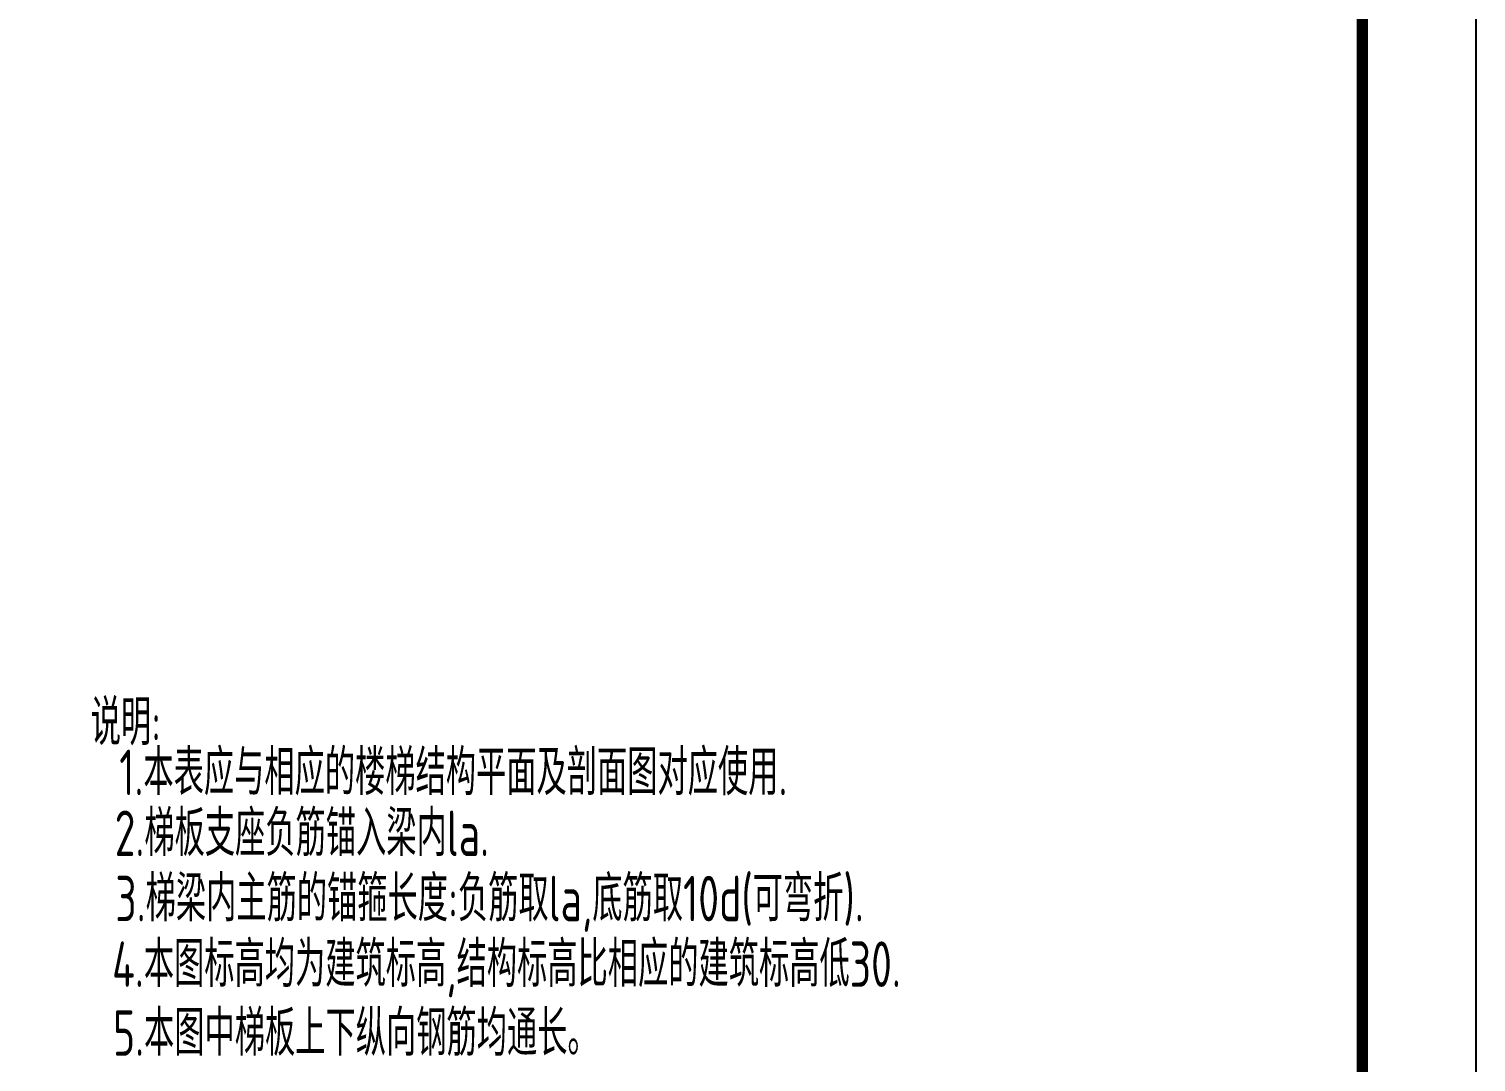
# Model space of a CAD drawing. Extents: x -2331248 to -1198620, y -977263 to -545844.
# Drawn here: x -1250927 to -1244563, y -850339 to -845796 of the extents above; entities that cross this region are included whole.
import ezdxf

# ---------------------------------------------------------------- set-up
doc = ezdxf.new("R2010")
doc.units = 0
doc.header["$LTSCALE"] = 1000
doc.header["$MEASUREMENT"] = 0
doc.layers.get('0').update_dxf_attribs({"linetype": 'CONTINUOUS'})
doc.layers.add('PUB_TITLE', color=4, linetype='CONTINUOUS')
doc.styles.add('HZ', font='tssdeng.shx', dxfattribs={"width": 0.8, "bigfont": 'tssdchn.shx'})

msp = doc.modelspace()

# ---------------------------------------------------------------- linework, layer by layer
at = {"layer": 'PUB_TITLE'}
msp.add_lwpolyline([(-1286613, -855128), (-1244563, -855128), (-1244563, -825428), (-1286613, -825428)], close=True, dxfattribs=at)
at = {"layer": 'PUB_TITLE', "const_width": 50}
msp.add_lwpolyline([(-1285363, -854628), (-1245063, -854628), (-1245063, -825928), (-1285363, -825928)], close=True, dxfattribs=at)

# ---------------------------------------------------------------- texts
at = {"style": 'HZ', "width": 0.7}
for s, p in [('说明:', (-1250655.8, -848945.2)), ('1.本表应与相应的楼梯结构平面及剖面图对应使用.', (-1250530.2, -849165.3)), ('2.梯板支座负筋锚入梁内la.', (-1250550.5, -849433)), ('3.梯梁内主筋的锚箍长度:负筋取la,底筋取10d(可弯折).   ', (-1250547.5, -849720.1)), ('4.本图标高均为建筑标高,结构标高比相应的建筑标高低30.', (-1250561.9, -850008.6)), ('5.本图中梯板上下纵向钢筋均通长。', (-1250557.7, -850311.5))]:
    msp.add_text(s, height=200, dxfattribs=at).set_placement(p)

doc.saveas('drawing.dxf')
